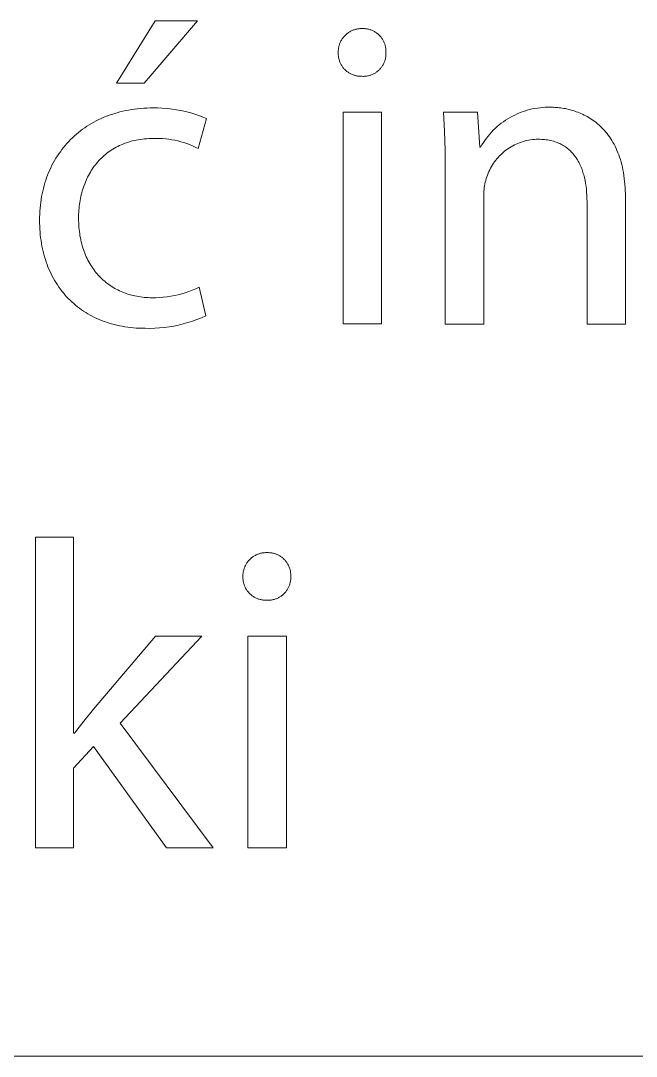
# Model space of a CAD drawing. Header units: millimetres. Extents: x -1656 to 3995, y -637 to 3312.
# Drawn here: x 3251.1 to 3330.7, y -636.5 to -502.6 of the extents above; entities that cross this region are included whole.
import ezdxf

# ---------------------------------------------------------------- set-up
doc = ezdxf.new("R2010")
doc.units = ezdxf.units.MM
doc.header["$MEASUREMENT"] = 0
doc.layers.add('Domyślny', color=7, linetype='Continuous', true_color=0x000000)

msp = doc.modelspace()

# ---------------------------------------------------------------- linework, layer by layer
at = {"layer": 'Domyślny', "color": 18, "lineweight": 15, "true_color": 0x000000}
for p, q in [((3263.5, -510.72), (3268.5, -502.63)), ((3273.98, -502.63), (3267.07, -510.72)), ((3268.5, -502.63), (3273.98, -502.63)), ((3292.89, -504.73), (3292.96, -504.65)), ((3292.96, -504.65), (3293.03, -504.57)), ((3293.03, -504.57), (3293.1, -504.5)), ((3293.1, -504.5), (3293.18, -504.43)), ((3293.18, -504.43), (3293.26, -504.36)), ((3293.26, -504.36), (3293.34, -504.29)), ((3293.34, -504.29), (3293.42, -504.23)), ((3293.42, -504.23), (3293.51, -504.17)), ((3293.51, -504.17), (3293.6, -504.11)), ((3293.6, -504.11), (3293.69, -504.05)), ((3293.69, -504.05), (3293.78, -504)), ((3293.78, -504), (3293.87, -503.96)), ((3293.87, -503.96), (3293.97, -503.91)), ((3293.97, -503.91), (3294.07, -503.87)), ((3294.07, -503.87), (3294.16, -503.83)), ((3294.16, -503.83), (3294.26, -503.8)), ((3294.26, -503.8), (3294.36, -503.77)), ((3294.36, -503.77), (3294.47, -503.74)), ((3294.47, -503.74), (3294.57, -503.71)), ((3294.57, -503.71), (3294.67, -503.69)), ((3294.67, -503.69), (3294.78, -503.68)), ((3294.78, -503.68), (3294.88, -503.66)), ((3294.88, -503.66), (3294.98, -503.65)), ((3294.98, -503.65), (3295.09, -503.65)), ((3295.09, -503.65), (3295.2, -503.65)), ((3295.2, -503.65), (3295.3, -503.65)), ((3295.3, -503.65), (3295.4, -503.65)), ((3295.4, -503.65), (3295.5, -503.65)), ((3295.5, -503.65), (3295.61, -503.65)), ((3295.61, -503.65), (3295.71, -503.66)), ((3295.71, -503.66), (3295.81, -503.68)), ((3295.81, -503.68), (3295.91, -503.69)), ((3295.91, -503.69), (3296.01, -503.71)), ((3296.01, -503.71), (3296.11, -503.73)), ((3296.11, -503.73), (3296.21, -503.76)), ((3296.21, -503.76), (3296.31, -503.79)), ((3296.31, -503.79), (3296.4, -503.82)), ((3296.4, -503.82), (3296.5, -503.86)), ((3296.5, -503.86), (3296.59, -503.9)), ((3296.59, -503.9), (3296.69, -503.94)), ((3296.69, -503.94), (3296.78, -503.99)), ((3296.78, -503.99), (3296.87, -504.04)), ((3296.87, -504.04), (3296.95, -504.09)), ((3296.95, -504.09), (3297.04, -504.15)), ((3297.04, -504.15), (3297.12, -504.21)), ((3297.12, -504.21), (3297.21, -504.27)), ((3297.21, -504.27), (3297.29, -504.33)), ((3297.29, -504.33), (3297.36, -504.4)), ((3297.36, -504.4), (3297.44, -504.47)), ((3297.44, -504.47), (3297.51, -504.54)), ((3297.51, -504.54), (3297.58, -504.61)), ((3297.58, -504.61), (3297.65, -504.69)), ((3297.65, -504.69), (3297.71, -504.77)), ((3292.22, -506.14), (3292.24, -506.04)), ((3292.24, -506.04), (3292.27, -505.94)), ((3292.27, -505.94), (3292.3, -505.83)), ((3292.3, -505.83), (3292.33, -505.73)), ((3292.33, -505.73), (3292.36, -505.63)), ((3292.36, -505.63), (3292.4, -505.54)), ((3292.4, -505.54), (3292.44, -505.44)), ((3292.44, -505.44), (3292.49, -505.34)), ((3292.49, -505.34), (3292.53, -505.25)), ((3292.53, -505.25), (3292.58, -505.16)), ((3292.58, -505.16), (3292.64, -505.07)), ((3292.64, -505.07), (3292.7, -504.98)), ((3292.7, -504.98), (3292.76, -504.89)), ((3292.76, -504.89), (3292.82, -504.81)), ((3292.82, -504.81), (3292.89, -504.73)), ((3297.71, -504.77), (3297.77, -504.85)), ((3297.77, -504.85), (3297.83, -504.93)), ((3297.83, -504.93), (3297.89, -505.02)), ((3297.89, -505.02), (3297.94, -505.11)), ((3297.94, -505.11), (3297.99, -505.2)), ((3297.99, -505.2), (3298.04, -505.29)), ((3298.04, -505.29), (3298.09, -505.38)), ((3298.09, -505.38), (3298.13, -505.47)), ((3298.13, -505.47), (3298.16, -505.57)), ((3298.16, -505.57), (3298.2, -505.66)), ((3298.2, -505.66), (3298.23, -505.76)), ((3298.23, -505.76), (3298.26, -505.86)), ((3298.26, -505.86), (3298.28, -505.96)), ((3298.28, -505.96), (3298.3, -506.06)), ((3292.18, -506.45), (3292.19, -506.35)), ((3292.18, -506.56), (3292.18, -506.45)), ((3292.18, -506.67), (3292.18, -506.56)), ((3292.18, -506.77), (3292.18, -506.67)), ((3292.18, -506.87), (3292.18, -506.77)), ((3292.18, -506.97), (3292.18, -506.87)), ((3292.18, -507.08), (3292.18, -506.97)), ((3292.19, -507.18), (3292.18, -507.08)), ((3292.19, -506.35), (3292.21, -506.25)), ((3292.2, -507.28), (3292.19, -507.18)), ((3292.22, -507.38), (3292.2, -507.28)), ((3292.21, -506.25), (3292.22, -506.14)), ((3292.24, -507.48), (3292.22, -507.38)), ((3298.31, -507.38), (3298.29, -507.47)), ((3298.3, -506.06), (3298.32, -506.16)), ((3298.32, -507.27), (3298.31, -507.38)), ((3298.32, -506.16), (3298.33, -506.26)), ((3298.34, -507.17), (3298.32, -507.27)), ((3298.33, -506.26), (3298.34, -506.36)), ((3298.34, -506.36), (3298.35, -506.46)), ((3298.35, -506.97), (3298.34, -507.07)), ((3298.34, -507.07), (3298.34, -507.17)), ((3298.35, -506.46), (3298.35, -506.57)), ((3298.35, -506.57), (3298.35, -506.67)), ((3298.35, -506.67), (3298.35, -506.77)), ((3298.35, -506.77), (3298.35, -506.87)), ((3298.35, -506.87), (3298.35, -506.97)), ((3292.26, -507.58), (3292.24, -507.48)), ((3292.29, -507.68), (3292.26, -507.58)), ((3292.32, -507.77), (3292.29, -507.68)), ((3292.35, -507.87), (3292.32, -507.77)), ((3292.39, -507.97), (3292.35, -507.87)), ((3292.43, -508.06), (3292.39, -507.97)), ((3292.47, -508.15), (3292.43, -508.06)), ((3292.52, -508.24), (3292.47, -508.15)), ((3292.57, -508.33), (3292.52, -508.24)), ((3292.62, -508.42), (3292.57, -508.33)), ((3292.67, -508.51), (3292.62, -508.42)), ((3292.73, -508.59), (3292.67, -508.51)), ((3292.79, -508.67), (3292.73, -508.59)), ((3292.86, -508.75), (3292.79, -508.67)), ((3297.75, -508.66), (3297.69, -508.74)), ((3297.81, -508.58), (3297.75, -508.66)), ((3297.87, -508.5), (3297.81, -508.58)), ((3297.92, -508.41), (3297.87, -508.5)), ((3297.97, -508.32), (3297.92, -508.41)), ((3298.02, -508.24), (3297.97, -508.32)), ((3298.07, -508.14), (3298.02, -508.24)), ((3298.11, -508.05), (3298.07, -508.14)), ((3298.15, -507.96), (3298.11, -508.05)), ((3298.18, -507.86), (3298.15, -507.96)), ((3298.21, -507.77), (3298.18, -507.86)), ((3298.24, -507.67), (3298.21, -507.77)), ((3298.27, -507.57), (3298.24, -507.67)), ((3298.29, -507.47), (3298.27, -507.57)), ((3292.92, -508.83), (3292.86, -508.75)), ((3292.99, -508.9), (3292.92, -508.83)), ((3293.06, -508.98), (3292.99, -508.9)), ((3293.14, -509.05), (3293.06, -508.98)), ((3293.22, -509.11), (3293.14, -509.05)), ((3293.29, -509.18), (3293.22, -509.11)), ((3293.38, -509.24), (3293.29, -509.18)), ((3293.46, -509.3), (3293.38, -509.24)), ((3293.54, -509.36), (3293.46, -509.3)), ((3293.63, -509.41), (3293.54, -509.36)), ((3293.72, -509.46), (3293.63, -509.41)), ((3293.81, -509.51), (3293.72, -509.46)), ((3293.9, -509.55), (3293.81, -509.51)), ((3293.99, -509.59), (3293.9, -509.55)), ((3294.09, -509.63), (3293.99, -509.59)), ((3294.19, -509.66), (3294.09, -509.63)), ((3294.28, -509.69), (3294.19, -509.66)), ((3294.38, -509.72), (3294.28, -509.69)), ((3294.48, -509.75), (3294.38, -509.72)), ((3294.58, -509.77), (3294.48, -509.75)), ((3294.68, -509.78), (3294.58, -509.77)), ((3294.78, -509.8), (3294.68, -509.78)), ((3294.88, -509.81), (3294.78, -509.8)), ((3294.98, -509.82), (3294.88, -509.81)), ((3295.09, -509.82), (3294.98, -509.82)), ((3295.19, -509.82), (3295.09, -509.82)), ((3295.29, -509.82), (3295.19, -509.82)), ((3295.39, -509.83), (3295.29, -509.82)), ((3295.49, -509.83), (3295.39, -509.83)), ((3295.59, -509.82), (3295.49, -509.83)), ((3295.69, -509.81), (3295.59, -509.82)), ((3295.79, -509.8), (3295.69, -509.81)), ((3295.89, -509.79), (3295.79, -509.8)), ((3295.99, -509.77), (3295.89, -509.79)), ((3296.09, -509.75), (3295.99, -509.77)), ((3296.19, -509.72), (3296.09, -509.75)), ((3296.29, -509.69), (3296.19, -509.72)), ((3296.38, -509.66), (3296.29, -509.69)), ((3296.48, -509.63), (3296.38, -509.66)), ((3296.57, -509.59), (3296.48, -509.63)), ((3296.66, -509.55), (3296.57, -509.59)), ((3296.75, -509.5), (3296.66, -509.55)), ((3296.84, -509.45), (3296.75, -509.5)), ((3296.93, -509.4), (3296.84, -509.45)), ((3297.02, -509.35), (3296.93, -509.4)), ((3297.1, -509.29), (3297.02, -509.35)), ((3297.18, -509.23), (3297.1, -509.29)), ((3297.26, -509.17), (3297.18, -509.23)), ((3297.34, -509.1), (3297.26, -509.17)), ((3297.41, -509.04), (3297.34, -509.1)), ((3297.49, -508.97), (3297.41, -509.04)), ((3297.56, -508.89), (3297.49, -508.97)), ((3297.62, -508.82), (3297.56, -508.89)), ((3297.69, -508.74), (3297.62, -508.82)), ((3267.07, -510.72), (3263.5, -510.72)), ((3265.46, -514.12), (3265.85, -514.06)), ((3265.85, -514.06), (3266.24, -514.01)), ((3266.24, -514.01), (3266.64, -513.97)), ((3266.64, -513.97), (3267.04, -513.94)), ((3267.04, -513.94), (3267.45, -513.92)), ((3267.45, -513.92), (3267.86, -513.91)), ((3267.86, -513.91), (3268.28, -513.9)), ((3268.28, -513.9), (3268.82, -513.91)), ((3268.82, -513.91), (3269.36, -513.93)), ((3269.36, -513.93), (3269.91, -513.96)), ((3269.91, -513.96), (3270.45, -514.02)), ((3270.45, -514.02), (3270.99, -514.09)), ((3316.92, -514.12), (3317.25, -514.04)), ((3317.25, -514.04), (3317.59, -513.97)), ((3317.59, -513.97), (3317.93, -513.92)), ((3317.93, -513.92), (3318.27, -513.88)), ((3318.27, -513.88), (3318.61, -513.84)), ((3318.61, -513.84), (3318.95, -513.82)), ((3318.95, -513.82), (3319.29, -513.81)), ((3319.29, -513.81), (3319.63, -513.82)), ((3319.63, -513.82), (3319.81, -513.82)), ((3319.81, -513.82), (3320, -513.82)), ((3320, -513.82), (3320.18, -513.83)), ((3320.18, -513.83), (3320.37, -513.85)), ((3320.37, -513.85), (3320.56, -513.86)), ((3320.56, -513.86), (3320.75, -513.88)), ((3320.75, -513.88), (3320.94, -513.91)), ((3320.94, -513.91), (3321.14, -513.93)), ((3321.14, -513.93), (3321.34, -513.97)), ((3321.34, -513.97), (3321.54, -514)), ((3321.54, -514), (3321.74, -514.04)), ((3321.74, -514.04), (3321.94, -514.09)), ((3260.9, -515.57), (3261.22, -515.42)), ((3261.22, -515.42), (3261.54, -515.27)), ((3261.54, -515.27), (3261.87, -515.12)), ((3261.87, -515.12), (3262.21, -514.99)), ((3262.21, -514.99), (3262.55, -514.86)), ((3262.55, -514.86), (3262.89, -514.74)), ((3262.89, -514.74), (3263.24, -514.63)), ((3263.24, -514.63), (3263.6, -514.52)), ((3263.6, -514.52), (3263.96, -514.42)), ((3263.96, -514.42), (3264.33, -514.33)), ((3264.33, -514.33), (3264.7, -514.25)), ((3264.7, -514.25), (3265.08, -514.18)), ((3265.08, -514.18), (3265.46, -514.12)), ((3270.99, -514.09), (3271.53, -514.18)), ((3271.53, -514.18), (3272.06, -514.29)), ((3272.06, -514.29), (3272.59, -514.42)), ((3272.59, -514.42), (3273.12, -514.56)), ((3273.12, -514.56), (3273.64, -514.72)), ((3273.64, -514.72), (3274.15, -514.89)), ((3275.16, -515.29), (3274.05, -519.15)), ((3274.15, -514.89), (3274.66, -515.09)), ((3274.66, -515.09), (3275.16, -515.29)), ((3292.8, -514.45), (3297.78, -514.45)), ((3292.8, -541.83), (3292.8, -514.45)), ((3297.78, -514.45), (3297.78, -541.83)), ((3305.91, -516.91), (3305.77, -514.44)), ((3305.77, -514.44), (3310.19, -514.44)), ((3310.19, -514.44), (3310.47, -518.97)), ((3313.81, -515.49), (3314.1, -515.31)), ((3314.1, -515.31), (3314.39, -515.13)), ((3314.39, -515.13), (3314.69, -514.97)), ((3314.69, -514.97), (3315, -514.82)), ((3315, -514.82), (3315.31, -514.67)), ((3315.31, -514.67), (3315.62, -514.54)), ((3315.62, -514.54), (3315.94, -514.42)), ((3315.94, -514.42), (3316.26, -514.31)), ((3316.26, -514.31), (3316.59, -514.21)), ((3316.59, -514.21), (3316.92, -514.12)), ((3321.94, -514.09), (3322.14, -514.14)), ((3322.14, -514.14), (3322.34, -514.19)), ((3322.34, -514.19), (3322.55, -514.25)), ((3322.55, -514.25), (3322.75, -514.32)), ((3322.75, -514.32), (3322.95, -514.39)), ((3322.95, -514.39), (3323.16, -514.47)), ((3323.16, -514.47), (3323.36, -514.55)), ((3323.36, -514.55), (3323.56, -514.63)), ((3323.56, -514.63), (3323.76, -514.72)), ((3323.76, -514.72), (3323.96, -514.82)), ((3323.96, -514.82), (3324.17, -514.92)), ((3324.17, -514.92), (3324.36, -515.03)), ((3324.36, -515.03), (3324.56, -515.15)), ((3324.56, -515.15), (3324.76, -515.27)), ((3324.76, -515.27), (3324.95, -515.4)), ((3324.95, -515.4), (3325.15, -515.53)), ((3258.85, -516.87), (3259.12, -516.67)), ((3259.12, -516.67), (3259.4, -516.47)), ((3259.4, -516.47), (3259.69, -516.28)), ((3259.69, -516.28), (3259.99, -516.09)), ((3259.99, -516.09), (3260.29, -515.91)), ((3260.29, -515.91), (3260.59, -515.74)), ((3260.59, -515.74), (3260.9, -515.57)), ((3312.22, -516.79), (3312.47, -516.55)), ((3312.47, -516.55), (3312.72, -516.32)), ((3312.72, -516.32), (3312.98, -516.1)), ((3312.98, -516.1), (3313.25, -515.89)), ((3313.25, -515.89), (3313.53, -515.69)), ((3313.53, -515.69), (3313.81, -515.49)), ((3325.15, -515.53), (3325.34, -515.67)), ((3325.34, -515.67), (3325.53, -515.81)), ((3325.53, -515.81), (3325.71, -515.97)), ((3325.71, -515.97), (3325.9, -516.13)), ((3325.9, -516.13), (3326.08, -516.29)), ((3326.08, -516.29), (3326.25, -516.47)), ((3326.25, -516.47), (3326.43, -516.65)), ((3326.43, -516.65), (3326.6, -516.84)), ((3257.33, -518.25), (3257.57, -518)), ((3257.57, -518), (3257.81, -517.76)), ((3257.81, -517.76), (3258.06, -517.53)), ((3258.06, -517.53), (3258.32, -517.31)), ((3258.32, -517.31), (3258.58, -517.09)), ((3258.58, -517.09), (3258.85, -516.87)), ((3266.06, -518.06), (3265.8, -518.12)), ((3266.32, -518.02), (3266.06, -518.06)), ((3266.59, -517.97), (3266.32, -518.02)), ((3266.86, -517.94), (3266.59, -517.97)), ((3267.13, -517.91), (3266.86, -517.94)), ((3267.41, -517.88), (3267.13, -517.91)), ((3267.7, -517.87), (3267.41, -517.88)), ((3267.98, -517.86), (3267.7, -517.87)), ((3268.28, -517.85), (3267.98, -517.86)), ((3268.68, -517.85), (3268.28, -517.85)), ((3269.07, -517.85), (3268.68, -517.85)), ((3269.47, -517.87), (3269.07, -517.85)), ((3269.87, -517.9), (3269.47, -517.87)), ((3270.27, -517.95), (3269.87, -517.9)), ((3270.66, -518.01), (3270.27, -517.95)), ((3271.05, -518.08), (3270.66, -518.01)), ((3271.44, -518.17), (3271.05, -518.08)), ((3305.98, -519.39), (3305.91, -516.91)), ((3311.13, -518.1), (3311.33, -517.83)), ((3311.33, -517.83), (3311.54, -517.56)), ((3311.54, -517.56), (3311.76, -517.3)), ((3311.76, -517.3), (3311.99, -517.04)), ((3311.99, -517.04), (3312.22, -516.79)), ((3316.81, -518.08), (3316.57, -518.13)), ((3317.05, -518.04), (3316.81, -518.08)), ((3317.29, -518), (3317.05, -518.04)), ((3317.53, -517.98), (3317.29, -518)), ((3317.77, -517.96), (3317.53, -517.98)), ((3318.02, -517.96), (3317.77, -517.96)), ((3318.23, -517.96), (3318.02, -517.96)), ((3318.44, -517.97), (3318.23, -517.96)), ((3318.65, -517.98), (3318.44, -517.97)), ((3318.86, -518), (3318.65, -517.98)), ((3319.05, -518.02), (3318.86, -518)), ((3319.25, -518.05), (3319.05, -518.02)), ((3319.44, -518.09), (3319.25, -518.05)), ((3319.63, -518.12), (3319.44, -518.09)), ((3326.6, -516.84), (3326.77, -517.03)), ((3326.77, -517.03), (3326.93, -517.23)), ((3326.93, -517.23), (3327.09, -517.44)), ((3327.09, -517.44), (3327.25, -517.66)), ((3327.25, -517.66), (3327.4, -517.89)), ((3327.4, -517.89), (3327.55, -518.12)), ((3256.25, -519.56), (3256.45, -519.28)), ((3256.45, -519.28), (3256.66, -519.02)), ((3256.66, -519.02), (3256.88, -518.75)), ((3256.88, -518.75), (3257.1, -518.5)), ((3257.1, -518.5), (3257.33, -518.25)), ((3262.84, -519.35), (3262.65, -519.49)), ((3263.04, -519.23), (3262.84, -519.35)), ((3263.25, -519.11), (3263.04, -519.23)), ((3263.46, -518.99), (3263.25, -519.11)), ((3263.67, -518.88), (3263.46, -518.99)), ((3263.89, -518.77), (3263.67, -518.88)), ((3264.11, -518.67), (3263.89, -518.77)), ((3264.34, -518.57), (3264.11, -518.67)), ((3264.57, -518.48), (3264.34, -518.57)), ((3264.81, -518.4), (3264.57, -518.48)), ((3265.05, -518.32), (3264.81, -518.4)), ((3265.29, -518.25), (3265.05, -518.32)), ((3265.54, -518.18), (3265.29, -518.25)), ((3265.8, -518.12), (3265.54, -518.18)), ((3271.83, -518.27), (3271.44, -518.17)), ((3272.21, -518.39), (3271.83, -518.27)), ((3272.59, -518.51), (3272.21, -518.39)), ((3272.96, -518.65), (3272.59, -518.51)), ((3273.33, -518.81), (3272.96, -518.65)), ((3273.7, -518.97), (3273.33, -518.81)), ((3274.05, -519.15), (3273.7, -518.97)), ((3305.99, -521.87), (3305.98, -519.39)), ((3310.47, -518.97), (3310.58, -518.97)), ((3310.58, -518.97), (3310.75, -518.68)), ((3310.75, -518.68), (3310.94, -518.39)), ((3310.94, -518.39), (3311.13, -518.1)), ((3313.93, -519.32), (3313.73, -519.47)), ((3314.12, -519.18), (3313.93, -519.32)), ((3314.33, -519.05), (3314.12, -519.18)), ((3314.54, -518.92), (3314.33, -519.05)), ((3314.75, -518.8), (3314.54, -518.92)), ((3314.96, -518.69), (3314.75, -518.8)), ((3315.18, -518.59), (3314.96, -518.69)), ((3315.41, -518.49), (3315.18, -518.59)), ((3315.63, -518.4), (3315.41, -518.49)), ((3315.86, -518.32), (3315.63, -518.4)), ((3316.1, -518.25), (3315.86, -518.32)), ((3316.33, -518.18), (3316.1, -518.25)), ((3316.57, -518.13), (3316.33, -518.18)), ((3319.81, -518.17), (3319.63, -518.12)), ((3319.99, -518.22), (3319.81, -518.17)), ((3320.16, -518.27), (3319.99, -518.22)), ((3320.33, -518.33), (3320.16, -518.27)), ((3320.5, -518.39), (3320.33, -518.33)), ((3320.66, -518.45), (3320.5, -518.39)), ((3320.82, -518.52), (3320.66, -518.45)), ((3320.97, -518.6), (3320.82, -518.52)), ((3321.12, -518.68), (3320.97, -518.6)), ((3321.27, -518.76), (3321.12, -518.68)), ((3321.41, -518.85), (3321.27, -518.76)), ((3321.55, -518.94), (3321.41, -518.85)), ((3321.68, -519.04), (3321.55, -518.94)), ((3321.82, -519.14), (3321.68, -519.04)), ((3321.94, -519.24), (3321.82, -519.14)), ((3322.07, -519.35), (3321.94, -519.24)), ((3322.19, -519.46), (3322.07, -519.35)), ((3327.55, -518.12), (3327.69, -518.36)), ((3327.69, -518.36), (3327.83, -518.61)), ((3327.83, -518.61), (3327.96, -518.87)), ((3327.96, -518.87), (3328.09, -519.14)), ((3328.09, -519.14), (3328.21, -519.41)), ((3328.21, -519.41), (3328.33, -519.69)), ((3255.33, -521.01), (3255.5, -520.71)), ((3255.5, -520.71), (3255.68, -520.41)), ((3255.68, -520.41), (3255.86, -520.12)), ((3255.86, -520.12), (3256.05, -519.84)), ((3256.05, -519.84), (3256.25, -519.56)), ((3261.24, -520.71), (3261.08, -520.89)), ((3261.4, -520.55), (3261.24, -520.71)), ((3261.56, -520.38), (3261.4, -520.55)), ((3261.73, -520.22), (3261.56, -520.38)), ((3261.91, -520.06), (3261.73, -520.22)), ((3262.08, -519.91), (3261.91, -520.06)), ((3262.27, -519.77), (3262.08, -519.91)), ((3262.45, -519.62), (3262.27, -519.77)), ((3262.65, -519.49), (3262.45, -519.62)), ((3312.53, -520.67), (3312.39, -520.87)), ((3312.68, -520.48), (3312.53, -520.67)), ((3312.84, -520.3), (3312.68, -520.48)), ((3313.01, -520.12), (3312.84, -520.3)), ((3313.18, -519.95), (3313.01, -520.12)), ((3313.36, -519.78), (3313.18, -519.95)), ((3313.54, -519.62), (3313.36, -519.78)), ((3313.73, -519.47), (3313.54, -519.62)), ((3322.3, -519.58), (3322.19, -519.46)), ((3322.42, -519.7), (3322.3, -519.58)), ((3322.53, -519.82), (3322.42, -519.7)), ((3322.63, -519.95), (3322.53, -519.82)), ((3322.73, -520.08), (3322.63, -519.95)), ((3322.83, -520.21), (3322.73, -520.08)), ((3322.93, -520.35), (3322.83, -520.21)), ((3323.02, -520.48), (3322.93, -520.35)), ((3323.11, -520.63), (3323.02, -520.48)), ((3323.19, -520.77), (3323.11, -520.63)), ((3323.27, -520.92), (3323.19, -520.77)), ((3328.33, -519.69), (3328.44, -519.98)), ((3328.44, -519.98), (3328.55, -520.28)), ((3328.55, -520.28), (3328.65, -520.59)), ((3328.65, -520.59), (3328.74, -520.91)), ((3254.73, -522.27), (3254.87, -521.95)), ((3254.87, -521.95), (3255.02, -521.63)), ((3255.02, -521.63), (3255.17, -521.32)), ((3255.17, -521.32), (3255.33, -521.01)), ((3260.25, -522.01), (3260.13, -522.21)), ((3260.38, -521.82), (3260.25, -522.01)), ((3260.51, -521.62), (3260.38, -521.82)), ((3260.64, -521.43), (3260.51, -521.62)), ((3260.79, -521.25), (3260.64, -521.43)), ((3260.93, -521.07), (3260.79, -521.25)), ((3261.08, -520.89), (3260.93, -521.07)), ((3305.99, -541.84), (3305.99, -521.87)), ((3311.76, -521.91), (3311.65, -522.13)), ((3311.87, -521.69), (3311.76, -521.91)), ((3311.99, -521.48), (3311.87, -521.69)), ((3312.11, -521.27), (3311.99, -521.48)), ((3312.25, -521.06), (3312.11, -521.27)), ((3312.39, -520.87), (3312.25, -521.06)), ((3323.35, -521.07), (3323.27, -520.92)), ((3323.43, -521.23), (3323.35, -521.07)), ((3323.5, -521.39), (3323.43, -521.23)), ((3323.57, -521.55), (3323.5, -521.39)), ((3323.63, -521.71), (3323.57, -521.55)), ((3323.7, -521.87), (3323.63, -521.71)), ((3323.76, -522.04), (3323.7, -521.87)), ((3323.81, -522.21), (3323.76, -522.04)), ((3328.74, -520.91), (3328.83, -521.24)), ((3328.83, -521.24), (3328.91, -521.57)), ((3328.91, -521.57), (3328.98, -521.92)), ((3328.98, -521.92), (3329.05, -522.27)), ((3254.25, -523.6), (3254.36, -523.26)), ((3254.36, -523.26), (3254.48, -522.93)), ((3254.48, -522.93), (3254.6, -522.6)), ((3254.6, -522.6), (3254.73, -522.27)), ((3259.58, -523.27), (3259.49, -523.49)), ((3259.68, -523.05), (3259.58, -523.27)), ((3259.78, -522.84), (3259.68, -523.05)), ((3259.89, -522.63), (3259.78, -522.84)), ((3260.01, -522.42), (3259.89, -522.63)), ((3260.13, -522.21), (3260.01, -522.42)), ((3311.25, -523.27), (3311.19, -523.49)), ((3311.32, -523.04), (3311.25, -523.27)), ((3311.39, -522.81), (3311.32, -523.04)), ((3311.47, -522.58), (3311.39, -522.81)), ((3311.56, -522.35), (3311.47, -522.58)), ((3311.65, -522.13), (3311.56, -522.35)), ((3323.86, -522.39), (3323.81, -522.21)), ((3323.92, -522.56), (3323.86, -522.39)), ((3323.96, -522.74), (3323.92, -522.56)), ((3324.01, -522.92), (3323.96, -522.74)), ((3324.09, -523.29), (3324.01, -522.92)), ((3324.15, -523.66), (3324.09, -523.29)), ((3329.05, -522.27), (3329.11, -522.64)), ((3329.11, -522.64), (3329.16, -523.01)), ((3329.16, -523.01), (3329.2, -523.4)), ((3329.2, -523.4), (3329.24, -523.79)), ((3253.9, -525.01), (3253.97, -524.65)), ((3253.97, -524.65), (3254.06, -524.3)), ((3254.06, -524.3), (3254.15, -523.95)), ((3254.15, -523.95), (3254.25, -523.6)), ((3259.09, -524.64), (3259.02, -524.88)), ((3259.16, -524.41), (3259.09, -524.64)), ((3259.23, -524.17), (3259.16, -524.41)), ((3259.31, -523.94), (3259.23, -524.17)), ((3259.4, -523.72), (3259.31, -523.94)), ((3259.49, -523.49), (3259.4, -523.72)), ((3311.01, -524.66), (3311, -524.9)), ((3311.03, -524.43), (3311.01, -524.66)), ((3311.06, -524.19), (3311.03, -524.43)), ((3311.1, -523.96), (3311.06, -524.19)), ((3311.14, -523.73), (3311.1, -523.96)), ((3311.19, -523.49), (3311.14, -523.73)), ((3324.21, -524.04), (3324.15, -523.66)), ((3324.26, -524.43), (3324.21, -524.04)), ((3324.29, -524.83), (3324.26, -524.43)), ((3329.24, -523.79), (3329.27, -524.19)), ((3329.27, -524.19), (3329.29, -524.61)), ((3329.29, -524.61), (3329.3, -525.03)), ((3253.67, -526.48), (3253.71, -526.11)), ((3253.71, -526.11), (3253.76, -525.74)), ((3253.76, -525.74), (3253.83, -525.37)), ((3253.83, -525.37), (3253.9, -525.01)), ((3258.76, -526.11), (3258.72, -526.36)), ((3258.8, -525.86), (3258.76, -526.11)), ((3258.85, -525.61), (3258.8, -525.86)), ((3258.9, -525.36), (3258.85, -525.61)), ((3258.96, -525.12), (3258.9, -525.36)), ((3259.02, -524.88), (3258.96, -525.12)), ((3311, -524.9), (3310.99, -525.14)), ((3310.99, -525.14), (3311, -525.37)), ((3311, -525.37), (3311, -541.84)), ((3324.32, -525.23), (3324.29, -524.83)), ((3324.33, -525.64), (3324.32, -525.23)), ((3324.34, -526.05), (3324.33, -525.64)), ((3324.34, -541.84), (3324.34, -526.05)), ((3329.3, -525.03), (3329.31, -525.47)), ((3329.31, -525.47), (3329.31, -541.84)), ((3253.58, -527.63), (3253.6, -527.24)), ((3253.6, -527.24), (3253.63, -526.86)), ((3253.63, -526.86), (3253.67, -526.48)), ((3258.63, -527.39), (3258.61, -527.66)), ((3258.64, -527.13), (3258.63, -527.39)), ((3258.67, -526.87), (3258.64, -527.13)), ((3258.69, -526.62), (3258.67, -526.87)), ((3258.72, -526.36), (3258.69, -526.62)), ((3253.56, -528.41), (3253.57, -528.02)), ((3253.56, -528.8), (3253.56, -528.41)), ((3253.58, -529.19), (3253.56, -528.8)), ((3253.57, -528.02), (3253.58, -527.63)), ((3258.61, -527.92), (3258.6, -528.18)), ((3258.6, -528.18), (3258.61, -528.48)), ((3258.61, -527.66), (3258.61, -527.92)), ((3258.61, -528.48), (3258.62, -528.77)), ((3258.62, -528.77), (3258.63, -529.06)), ((3253.6, -529.57), (3253.58, -529.19)), ((3253.62, -529.95), (3253.6, -529.57)), ((3253.66, -530.32), (3253.62, -529.95)), ((3258.63, -529.06), (3258.65, -529.35)), ((3258.65, -529.35), (3258.68, -529.63)), ((3258.68, -529.63), (3258.71, -529.9)), ((3258.71, -529.9), (3258.75, -530.18)), ((3253.7, -530.69), (3253.66, -530.32)), ((3253.75, -531.06), (3253.7, -530.69)), ((3253.81, -531.42), (3253.75, -531.06)), ((3253.87, -531.77), (3253.81, -531.42)), ((3258.75, -530.18), (3258.79, -530.45)), ((3258.79, -530.45), (3258.84, -530.71)), ((3258.84, -530.71), (3258.89, -530.97)), ((3258.89, -530.97), (3258.95, -531.23)), ((3258.95, -531.23), (3259.01, -531.49)), ((3253.95, -532.12), (3253.87, -531.77)), ((3254.03, -532.47), (3253.95, -532.12)), ((3254.11, -532.81), (3254.03, -532.47)), ((3254.21, -533.15), (3254.11, -532.81)), ((3259.01, -531.49), (3259.08, -531.74)), ((3259.08, -531.74), (3259.16, -531.98)), ((3259.16, -531.98), (3259.24, -532.22)), ((3259.24, -532.22), (3259.32, -532.46)), ((3259.32, -532.46), (3259.41, -532.7)), ((3259.41, -532.7), (3259.51, -532.93)), ((3254.31, -533.48), (3254.21, -533.15)), ((3254.42, -533.81), (3254.31, -533.48)), ((3254.53, -534.13), (3254.42, -533.81)), ((3254.65, -534.44), (3254.53, -534.13)), ((3259.51, -532.93), (3259.6, -533.15)), ((3259.6, -533.15), (3259.71, -533.37)), ((3259.71, -533.37), (3259.82, -533.59)), ((3259.82, -533.59), (3259.93, -533.8)), ((3259.93, -533.8), (3260.05, -534.01)), ((3260.05, -534.01), (3260.17, -534.22)), ((3254.78, -534.76), (3254.65, -534.44)), ((3254.92, -535.06), (3254.78, -534.76)), ((3255.06, -535.36), (3254.92, -535.06)), ((3255.21, -535.66), (3255.06, -535.36)), ((3260.17, -534.22), (3260.3, -534.42)), ((3260.3, -534.42), (3260.43, -534.61)), ((3260.43, -534.61), (3260.57, -534.8)), ((3260.57, -534.8), (3260.71, -534.99)), ((3260.71, -534.99), (3260.85, -535.17)), ((3260.85, -535.17), (3261, -535.35)), ((3261, -535.35), (3261.15, -535.52)), ((3255.37, -535.95), (3255.21, -535.66)), ((3255.53, -536.24), (3255.37, -535.95)), ((3255.7, -536.51), (3255.53, -536.24)), ((3255.88, -536.79), (3255.7, -536.51)), ((3256.06, -537.06), (3255.88, -536.79)), ((3261.15, -535.52), (3261.31, -535.69)), ((3261.31, -535.69), (3261.47, -535.85)), ((3261.47, -535.85), (3261.63, -536.01)), ((3261.63, -536.01), (3261.8, -536.17)), ((3261.8, -536.17), (3261.98, -536.32)), ((3261.98, -536.32), (3262.15, -536.46)), ((3262.15, -536.46), (3262.33, -536.6)), ((3262.33, -536.6), (3262.51, -536.74)), ((3262.51, -536.74), (3262.7, -536.87)), ((3256.25, -537.32), (3256.06, -537.06)), ((3256.44, -537.58), (3256.25, -537.32)), ((3256.64, -537.83), (3256.44, -537.58)), ((3256.85, -538.07), (3256.64, -537.83)), ((3257.06, -538.31), (3256.85, -538.07)), ((3262.7, -536.87), (3262.89, -536.99)), ((3262.89, -536.99), (3263.09, -537.11)), ((3263.09, -537.11), (3263.28, -537.23)), ((3263.28, -537.23), (3263.48, -537.34)), ((3263.48, -537.34), (3263.69, -537.44)), ((3263.69, -537.44), (3263.9, -537.54)), ((3263.9, -537.54), (3264.11, -537.64)), ((3264.11, -537.64), (3264.32, -537.73)), ((3264.32, -537.73), (3264.54, -537.81)), ((3264.54, -537.81), (3264.76, -537.89)), ((3264.76, -537.89), (3264.98, -537.97)), ((3264.98, -537.97), (3265.2, -538.04)), ((3265.2, -538.04), (3265.43, -538.1)), ((3265.43, -538.1), (3265.66, -538.16)), ((3265.66, -538.16), (3265.9, -538.21)), ((3270.52, -538.25), (3270.99, -538.16)), ((3270.99, -538.16), (3271.47, -538.05)), ((3271.47, -538.05), (3271.94, -537.93)), ((3271.94, -537.93), (3272.4, -537.79)), ((3272.4, -537.79), (3272.86, -537.64)), ((3272.86, -537.64), (3273.31, -537.47)), ((3273.31, -537.47), (3273.76, -537.29)), ((3273.76, -537.29), (3274.2, -537.09)), ((3274.2, -537.09), (3275.05, -540.79)), ((3257.28, -538.54), (3257.06, -538.31)), ((3257.51, -538.77), (3257.28, -538.54)), ((3257.74, -538.99), (3257.51, -538.77)), ((3257.98, -539.2), (3257.74, -538.99)), ((3258.22, -539.41), (3257.98, -539.2)), ((3258.47, -539.61), (3258.22, -539.41)), ((3265.9, -538.21), (3266.13, -538.26)), ((3266.13, -538.26), (3266.37, -538.3)), ((3266.37, -538.3), (3266.61, -538.34)), ((3266.61, -538.34), (3266.86, -538.37)), ((3266.86, -538.37), (3267.1, -538.4)), ((3267.1, -538.4), (3267.35, -538.42)), ((3267.35, -538.42), (3267.6, -538.43)), ((3267.6, -538.43), (3267.85, -538.44)), ((3267.85, -538.44), (3268.11, -538.44)), ((3268.11, -538.44), (3268.59, -538.44)), ((3268.59, -538.44), (3269.08, -538.41)), ((3269.08, -538.41), (3269.56, -538.37)), ((3269.56, -538.37), (3270.04, -538.32)), ((3270.04, -538.32), (3270.52, -538.25)), ((3258.73, -539.81), (3258.47, -539.61)), ((3258.99, -539.99), (3258.73, -539.81)), ((3259.26, -540.18), (3258.99, -539.99)), ((3259.53, -540.35), (3259.26, -540.18)), ((3259.81, -540.52), (3259.53, -540.35)), ((3260.09, -540.68), (3259.81, -540.52)), ((3260.38, -540.84), (3260.09, -540.68)), ((3260.67, -540.98), (3260.38, -540.84)), ((3275.05, -540.79), (3274.48, -541.04)), ((3260.97, -541.12), (3260.67, -540.98)), ((3261.28, -541.26), (3260.97, -541.12)), ((3261.59, -541.39), (3261.28, -541.26)), ((3261.9, -541.5), (3261.59, -541.39)), ((3262.22, -541.62), (3261.9, -541.5)), ((3262.55, -541.72), (3262.22, -541.62)), ((3262.88, -541.82), (3262.55, -541.72)), ((3263.21, -541.91), (3262.88, -541.82)), ((3263.55, -541.99), (3263.21, -541.91)), ((3263.9, -542.07), (3263.55, -541.99)), ((3264.25, -542.14), (3263.9, -542.07)), ((3264.6, -542.19), (3264.25, -542.14)), ((3270.91, -542.1), (3270.3, -542.2)), ((3271.52, -541.97), (3270.91, -542.1)), ((3272.13, -541.83), (3271.52, -541.97)), ((3272.72, -541.66), (3272.13, -541.83)), ((3273.32, -541.47), (3272.72, -541.66)), ((3273.9, -541.27), (3273.32, -541.47)), ((3274.48, -541.04), (3273.9, -541.27)), ((3297.78, -541.83), (3292.8, -541.83)), ((3311, -541.84), (3305.99, -541.84)), ((3329.31, -541.84), (3324.34, -541.84)), ((3264.96, -542.25), (3264.6, -542.19)), ((3265.32, -542.29), (3264.96, -542.25)), ((3265.69, -542.33), (3265.32, -542.29)), ((3266.06, -542.36), (3265.69, -542.33)), ((3266.44, -542.38), (3266.06, -542.36)), ((3266.82, -542.39), (3266.44, -542.38)), ((3267.2, -542.39), (3266.82, -542.39)), ((3267.82, -542.4), (3267.2, -542.39)), ((3268.45, -542.38), (3267.82, -542.4)), ((3269.07, -542.34), (3268.45, -542.38)), ((3269.68, -542.28), (3269.07, -542.34)), ((3270.3, -542.2), (3269.68, -542.28)), ((3253.04, -609.56), (3253.04, -569.41)), ((3253.04, -569.41), (3257.97, -569.41)), ((3257.97, -569.41), (3257.97, -594.75)), ((3281.65, -571.65), (3281.75, -571.61)), ((3281.75, -571.61), (3281.84, -571.58)), ((3281.84, -571.58), (3281.94, -571.54)), ((3281.94, -571.54), (3282.04, -571.51)), ((3282.04, -571.51), (3282.14, -571.48)), ((3282.14, -571.48), (3282.25, -571.46)), ((3282.25, -571.46), (3282.35, -571.44)), ((3282.35, -571.44), (3282.45, -571.42)), ((3282.45, -571.42), (3282.56, -571.41)), ((3282.56, -571.41), (3282.66, -571.4)), ((3282.66, -571.4), (3282.77, -571.39)), ((3282.77, -571.39), (3282.87, -571.39)), ((3282.87, -571.39), (3282.97, -571.39)), ((3282.97, -571.39), (3283.08, -571.39)), ((3283.08, -571.39), (3283.18, -571.39)), ((3283.18, -571.39), (3283.28, -571.4)), ((3283.28, -571.4), (3283.38, -571.4)), ((3283.38, -571.4), (3283.48, -571.42)), ((3283.48, -571.42), (3283.59, -571.43)), ((3283.59, -571.43), (3283.69, -571.45)), ((3283.69, -571.45), (3283.79, -571.47)), ((3283.79, -571.47), (3283.88, -571.5)), ((3283.88, -571.5), (3283.98, -571.53)), ((3283.98, -571.53), (3284.08, -571.56)), ((3284.08, -571.56), (3284.17, -571.6)), ((3284.17, -571.6), (3284.27, -571.64)), ((3284.27, -571.64), (3284.36, -571.68)), ((3280.17, -573.08), (3280.22, -572.98)), ((3280.22, -572.98), (3280.27, -572.89)), ((3280.27, -572.89), (3280.32, -572.8)), ((3280.32, -572.8), (3280.38, -572.72)), ((3280.38, -572.72), (3280.44, -572.63)), ((3280.44, -572.63), (3280.5, -572.55)), ((3280.5, -572.55), (3280.57, -572.47)), ((3280.57, -572.47), (3280.64, -572.39)), ((3280.64, -572.39), (3280.71, -572.31)), ((3280.71, -572.31), (3280.79, -572.24)), ((3280.79, -572.24), (3280.86, -572.17)), ((3280.86, -572.17), (3280.94, -572.1)), ((3280.94, -572.1), (3281.02, -572.03)), ((3281.02, -572.03), (3281.11, -571.97)), ((3281.11, -571.97), (3281.19, -571.91)), ((3281.19, -571.91), (3281.28, -571.85)), ((3281.28, -571.85), (3281.37, -571.8)), ((3281.37, -571.8), (3281.46, -571.75)), ((3281.46, -571.75), (3281.56, -571.7)), ((3281.56, -571.7), (3281.65, -571.65)), ((3284.36, -571.68), (3284.45, -571.73)), ((3284.45, -571.73), (3284.54, -571.77)), ((3284.54, -571.77), (3284.63, -571.83)), ((3284.63, -571.83), (3284.72, -571.88)), ((3284.72, -571.88), (3284.8, -571.94)), ((3284.8, -571.94), (3284.88, -572)), ((3284.88, -572), (3284.96, -572.06)), ((3284.96, -572.06), (3285.04, -572.13)), ((3285.04, -572.13), (3285.12, -572.2)), ((3285.12, -572.2), (3285.19, -572.27)), ((3285.19, -572.27), (3285.26, -572.34)), ((3285.26, -572.34), (3285.33, -572.42)), ((3285.33, -572.42), (3285.39, -572.5)), ((3285.39, -572.5), (3285.46, -572.58)), ((3285.46, -572.58), (3285.52, -572.66)), ((3285.52, -572.66), (3285.57, -572.75)), ((3285.57, -572.75), (3285.63, -572.83)), ((3285.63, -572.83), (3285.68, -572.92)), ((3285.68, -572.92), (3285.73, -573.01)), ((3279.85, -574.29), (3279.86, -574.18)), ((3279.85, -574.39), (3279.85, -574.29)), ((3279.86, -574.18), (3279.87, -574.08)), ((3279.87, -574.08), (3279.89, -573.97)), ((3279.89, -573.97), (3279.9, -573.87)), ((3279.9, -573.87), (3279.92, -573.77)), ((3279.92, -573.77), (3279.95, -573.67)), ((3279.95, -573.67), (3279.98, -573.56)), ((3279.98, -573.56), (3280.01, -573.46)), ((3280.01, -573.46), (3280.04, -573.37)), ((3280.04, -573.37), (3280.08, -573.27)), ((3280.08, -573.27), (3280.12, -573.17)), ((3280.12, -573.17), (3280.17, -573.08)), ((3285.73, -573.01), (3285.77, -573.1)), ((3285.77, -573.1), (3285.81, -573.2)), ((3285.81, -573.2), (3285.85, -573.29)), ((3285.85, -573.29), (3285.88, -573.39)), ((3285.88, -573.39), (3285.92, -573.49)), ((3285.92, -573.49), (3285.94, -573.58)), ((3285.94, -573.58), (3285.97, -573.68)), ((3285.97, -573.68), (3285.99, -573.78)), ((3285.99, -573.78), (3286.01, -573.88)), ((3286.01, -573.88), (3286.02, -573.99)), ((3286.02, -573.99), (3286.03, -574.09)), ((3286.03, -574.09), (3286.04, -574.19)), ((3286.04, -574.19), (3286.04, -574.29)), ((3286.04, -574.29), (3286.05, -574.39)), ((3279.85, -574.5), (3279.85, -574.39)), ((3279.85, -574.6), (3279.85, -574.5)), ((3279.85, -574.7), (3279.85, -574.6)), ((3279.86, -574.8), (3279.85, -574.7)), ((3279.87, -574.9), (3279.86, -574.8)), ((3279.88, -575), (3279.87, -574.9)), ((3279.9, -575.11), (3279.88, -575)), ((3279.92, -575.21), (3279.9, -575.11)), ((3279.94, -575.31), (3279.92, -575.21)), ((3279.97, -575.4), (3279.94, -575.31)), ((3280, -575.5), (3279.97, -575.4)), ((3280.03, -575.6), (3280, -575.5)), ((3280.07, -575.69), (3280.03, -575.6)), ((3285.87, -575.59), (3285.84, -575.68)), ((3285.91, -575.49), (3285.87, -575.59)), ((3285.93, -575.39), (3285.91, -575.49)), ((3285.96, -575.3), (3285.93, -575.39)), ((3285.98, -575.2), (3285.96, -575.3)), ((3286, -575.1), (3285.98, -575.2)), ((3286.02, -575), (3286, -575.1)), ((3286.03, -574.9), (3286.02, -575)), ((3286.04, -574.8), (3286.03, -574.9)), ((3286.05, -574.39), (3286.04, -574.5)), ((3286.04, -574.5), (3286.04, -574.6)), ((3286.04, -574.6), (3286.04, -574.7)), ((3286.04, -574.7), (3286.04, -574.8)), ((3280.11, -575.79), (3280.07, -575.69)), ((3280.15, -575.88), (3280.11, -575.79)), ((3280.2, -575.97), (3280.15, -575.88)), ((3280.25, -576.06), (3280.2, -575.97)), ((3280.3, -576.15), (3280.25, -576.06)), ((3280.36, -576.23), (3280.3, -576.15)), ((3280.42, -576.32), (3280.36, -576.23)), ((3280.48, -576.4), (3280.42, -576.32)), ((3280.54, -576.48), (3280.48, -576.4)), ((3280.61, -576.56), (3280.54, -576.48)), ((3280.68, -576.63), (3280.61, -576.56)), ((3280.75, -576.7), (3280.68, -576.63)), ((3280.83, -576.77), (3280.75, -576.7)), ((3280.9, -576.84), (3280.83, -576.77)), ((3280.98, -576.9), (3280.9, -576.84)), ((3281.06, -576.97), (3280.98, -576.9)), ((3281.15, -577.03), (3281.06, -576.97)), ((3284.87, -576.95), (3284.79, -577.01)), ((3284.95, -576.89), (3284.87, -576.95)), ((3285.03, -576.83), (3284.95, -576.89)), ((3285.1, -576.76), (3285.03, -576.83)), ((3285.18, -576.69), (3285.1, -576.76)), ((3285.25, -576.62), (3285.18, -576.69)), ((3285.31, -576.54), (3285.25, -576.62)), ((3285.38, -576.46), (3285.31, -576.54)), ((3285.44, -576.38), (3285.38, -576.46)), ((3285.5, -576.3), (3285.44, -576.38)), ((3285.56, -576.22), (3285.5, -576.3)), ((3285.61, -576.13), (3285.56, -576.22)), ((3285.66, -576.05), (3285.61, -576.13)), ((3285.71, -575.96), (3285.66, -576.05)), ((3285.76, -575.87), (3285.71, -575.96)), ((3285.8, -575.78), (3285.76, -575.87)), ((3285.84, -575.68), (3285.8, -575.78)), ((3281.23, -577.08), (3281.15, -577.03)), ((3281.32, -577.14), (3281.23, -577.08)), ((3281.41, -577.19), (3281.32, -577.14)), ((3281.5, -577.23), (3281.41, -577.19)), ((3281.59, -577.28), (3281.5, -577.23)), ((3281.68, -577.32), (3281.59, -577.28)), ((3281.78, -577.36), (3281.68, -577.32)), ((3281.88, -577.39), (3281.78, -577.36)), ((3281.97, -577.42), (3281.88, -577.39)), ((3282.07, -577.45), (3281.97, -577.42)), ((3282.17, -577.47), (3282.07, -577.45)), ((3282.27, -577.49), (3282.17, -577.47)), ((3282.37, -577.51), (3282.27, -577.49)), ((3282.47, -577.52), (3282.37, -577.51)), ((3282.57, -577.53), (3282.47, -577.52)), ((3282.68, -577.54), (3282.57, -577.53)), ((3282.78, -577.54), (3282.68, -577.54)), ((3282.88, -577.54), (3282.78, -577.54)), ((3282.98, -577.55), (3282.88, -577.54)), ((3283.08, -577.55), (3282.98, -577.55)), ((3283.18, -577.55), (3283.08, -577.55)), ((3283.28, -577.54), (3283.18, -577.55)), ((3283.39, -577.54), (3283.28, -577.54)), ((3283.49, -577.52), (3283.39, -577.54)), ((3283.59, -577.51), (3283.49, -577.52)), ((3283.68, -577.49), (3283.59, -577.51)), ((3283.78, -577.47), (3283.68, -577.49)), ((3283.88, -577.44), (3283.78, -577.47)), ((3283.98, -577.41), (3283.88, -577.44)), ((3284.07, -577.38), (3283.98, -577.41)), ((3284.17, -577.35), (3284.07, -577.38)), ((3284.26, -577.31), (3284.17, -577.35)), ((3284.35, -577.27), (3284.26, -577.31)), ((3284.44, -577.22), (3284.35, -577.27)), ((3284.53, -577.17), (3284.44, -577.22)), ((3284.62, -577.12), (3284.53, -577.17)), ((3284.71, -577.07), (3284.62, -577.12)), ((3284.79, -577.01), (3284.71, -577.07)), ((3260.53, -591.63), (3268.55, -582.18)), ((3274.55, -582.18), (3263.97, -593.45)), ((3268.55, -582.18), (3274.55, -582.18)), ((3280.49, -582.19), (3285.48, -582.19)), ((3280.49, -609.57), (3280.49, -582.19)), ((3285.48, -582.19), (3285.48, -609.57)), ((3259.28, -593.17), (3260.53, -591.63)), ((3258.08, -594.75), (3259.28, -593.17)), ((3263.97, -593.45), (3276.02, -609.56)), ((3257.97, -594.75), (3258.08, -594.75)), ((3260.53, -596.45), (3257.97, -599.27)), ((3269.98, -609.56), (3260.53, -596.45)), ((3257.97, -599.27), (3257.97, -609.56)), ((3257.97, -609.56), (3253.04, -609.56)), ((3276.02, -609.56), (3269.98, -609.56)), ((3285.48, -609.57), (3280.49, -609.57)), ((3989.99, -636.51), (-1655.68, -636.51)), ((3989.99, -636.51), (1859.78, -636.51))]:
    msp.add_line(p, q, dxfattribs=at)

doc.saveas('drawing.dxf')
